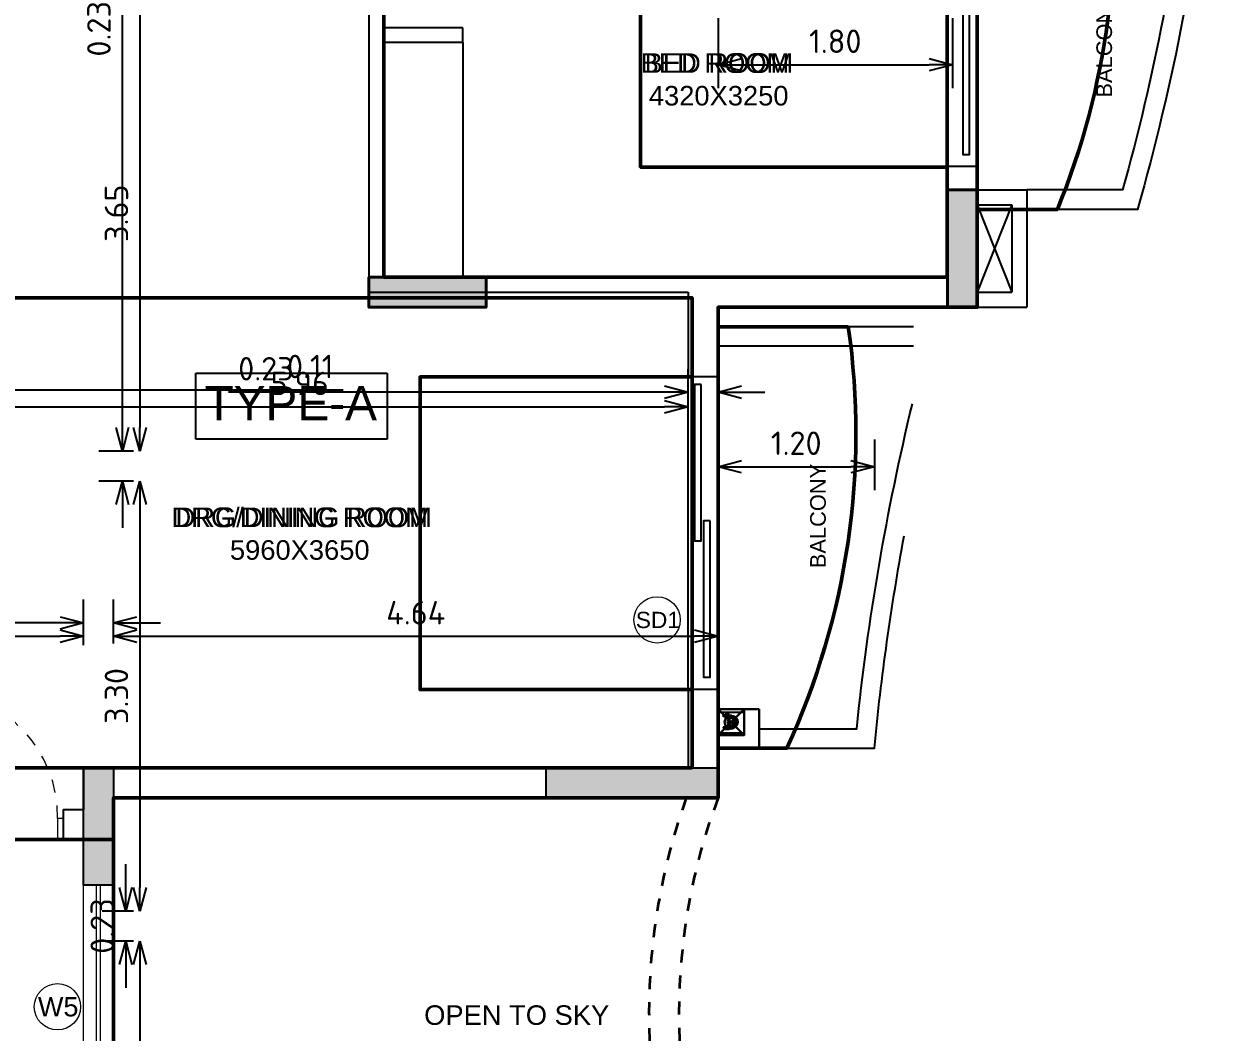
# Model space of a CAD drawing. Header units: inches. Extents: x 0 to 429, y 0 to 185.
# Drawn here: x 211.51 to 220.63, y 114.33 to 122.07 of the extents above; entities that cross this region are included whole.
import ezdxf
from ezdxf.enums import TextEntityAlignment as Align

# ---------------------------------------------------------------- set-up
doc = ezdxf.new("R2010")
doc.units = ezdxf.units.IN
doc.header["$MEASUREMENT"] = 0
doc.linetypes.add('Xr-4BHK-A-B-Ground-Sub$0$HIDDEN', pattern=[0.375, 0.25, -0.125])
doc.layers.get('DEFPOINTS').update_dxf_attribs({"lineweight": 18})
for name, color, linetype, lineweight in [('FLOOR-GROUND', 7, 'Continuous', 50), ('XR-4BHK-A-B-GROUND-SUB$0$CUTOUT', 6, 'Continuous', 30), ('XR-4BHK-A-B-GROUND-SUB$0$DOOR', 34, 'Continuous', 20), ('XR-4BHK-A-B-GROUND-SUB$0$LINE ABOVE', 6, 'Xr-4BHK-A-B-Ground-Sub$0$HIDDEN', 35), ('XR-4BHK-A-B-GROUND-SUB$0$PIPE', 30, 'Continuous', 30), ('XR-4BHK-A-B-GROUND-SUB$0$TOWER-COL', 1, 'Continuous', 40), ('XR-4BHK-A-B-GROUND-SUB$0$TOWER-COL-HATCH', 9, 'Continuous', 5), ('XR-4BHK-A-B-GROUND-SUB$0$WALL', 7, 'Continuous', 30), ('XR-4BHK-A-B-GROUND-SUB$0$WIN', 4, 'Continuous', 9), ('XR-4BHK-A-B-GROUND-SUB$0$WINDOW', 4, 'Continuous', 15)]:
    doc.layers.add(name, color=color, linetype=linetype, lineweight=lineweight)
doc.layers.add('XR-4BHK-A-B-GROUND-SUB$0$ELE', color=4, linetype='Continuous')
doc.layers.add('XR-4BHK-A-B-GROUND-SUB$0$STROM WATER', color=7, linetype='Continuous', lineweight=25, true_color=0x00001a)
doc.styles.add('Sanvi Common', font='isocpeur.ttf')
doc.styles.get("Standard").update_dxf_attribs({"font": 'arial.ttf'})
doc.styles.add('Xr-4BHK-A-B-Ground-Sub$0$$0$DIM', font='arial.ttf', dxfattribs={"height": 4})
doc.styles.add('Xr-4BHK-A-B-Ground-Sub$0$$1$Standard', font='arial.ttf')
doc.styles.add('Xr-4BHK-A-B-Ground-Sub$0$DIM', font='arial.ttf')
doc.dimstyles.new('Sanvi Common', dxfattribs={"dimtxt": 0.18, "dimasz": 0.18, "dimexe": 0.18, "dimexo": 0.0625, "dimgap": 0.09, "dimtad": 1, "dimzin": 0, "dimdsep": 46, "dimtxsty": 'Sanvi Common', "dimblk": 'OPEN30', "dimcen": 0.09, "dimclrd": 68, "dimclre": 68, "dimclrt": 40, "dimadec": 0, "dimazin": 0, "dimtfac": 1, "dimtofl": 0, "dimtmove": 0, "dimatfit": 3, "dimldrblk": 'OPEN30', "dimfxl": 1, "dimtolj": 1, "dimtzin": 0, "dimarcsym": 0})

# ---------------------------------------------------------------- blocks, each defined once
blk = doc.blocks.new('Xr-4BHK-A-B-Ground-Sub$0$d-750')
at = {"layer": 'XR-4BHK-A-B-GROUND-SUB$0$DOOR'}
for p, q in [((0, 718.7), (0, 750)), ((0, 750), (115, 750)), ((115, 718.7), (0, 718.7)), ((115, 750), (115, 718.7)), ((0, 0), (0, 31.2)), ((0, 31.2), (115, 31.2)), ((115, 31.2), (115, 0)), ((115, 0), (0, 0))]:
    blk.add_line(p, q, dxfattribs=at)
blk.add_lwpolyline([(73.9, 34.2), (811.3, 34.2), (811.3, 59.2), (73.9, 59.2)], close=True, dxfattribs=at)
at = {"layer": 'XR-4BHK-A-B-GROUND-SUB$0$DOOR', "color": 8, "linetype": 'Xr-4BHK-A-B-Ground-Sub$0$HIDDEN', "extrusion": (0, 0, -1)}
blk.add_ellipse((125, 31.2), major_axis=(218.4, 652.1), ratio=0.99874, start_param=-0.33813, end_param=1.207251, dxfattribs=at)
blk = doc.blocks.new('Xr-4BHK-A-B-Ground-Sub$0$RWP')
at = {"layer": 'XR-4BHK-A-B-GROUND-SUB$0$CUTOUT'}
for p, q in [((0, 200), (200, 0)), ((200, 200), (0, 0))]:
    blk.add_line(p, q, dxfattribs=at)
blk.add_lwpolyline([(0, 0), (200, 0), (200, 200), (0, 200)], close=True, dxfattribs=at)
at = {"layer": 'XR-4BHK-A-B-GROUND-SUB$0$ELE'}
for p, q in [((0, 200), (0, 0)), ((25, 200), (25, 0))]:
    blk.add_line(p, q, dxfattribs=at)
at = {"layer": 'XR-4BHK-A-B-GROUND-SUB$0$PIPE'}
blk.add_circle((100, 100), 50, dxfattribs=at)
at = {"layer": 'XR-4BHK-A-B-GROUND-SUB$0$WALL'}
for p, q in [((0, 315), (300.3, 315)), ((0, 200), (0, 315)), ((300.3, 0), (300.3, 315)), ((0, 200), (185.3, 200)), ((185.3, 0), (185.3, 200))]:
    blk.add_line(p, q, dxfattribs=at)
blk = doc.blocks.new('Xr-4BHK-A-B-Ground-Sub$0$core typ')
at = {"layer": 'XR-4BHK-A-B-GROUND-SUB$0$LINE ABOVE'}
for radius, start, end in [(4917.5, 160.395, 199.60516), (4687.5, 159.39031, 200.60969)]:
    blk.add_arc((16037.9, 7150.2), radius, start, end, dxfattribs=at)
at = {"layer": 'XR-4BHK-A-B-GROUND-SUB$0$WIN'}
for p, q in [((6880.4, 6170.5), (6880.4, 8129.5)), ((6910.4, 6170.5), (6910.4, 8129.5))]:
    blk.add_line(p, q, dxfattribs=at)
at = {"layer": 'XR-4BHK-A-B-GROUND-SUB$0$WINDOW'}
for p, q in [((6780.4, 6170.5), (6780.4, 8129.5)), ((7010.4, 6170.5), (7010.4, 8129.5))]:
    blk.add_line(p, q, dxfattribs=at)
blk = doc.blocks.new('Xr-4BHK-A-B-Ground-Sub$0$REV.CO.')
at = {"layer": 'XR-4BHK-A-B-GROUND-SUB$0$TOWER-COL-HATCH'}
for points in [[(447851.1, 9750.2), (447851.1, 10650.2), (447621.1, 10650.2), (447621.1, 9750.2)], [(452291.1, 9980.2), (451391.1, 9980.2), (451391.1, 9750.2), (452291.1, 9750.2)]]:
    blk.add_hatch(color=256, dxfattribs=at).paths.add_polyline_path(points)
at = {"layer": 'XR-4BHK-A-B-GROUND-SUB$0$TOWER-COL'}
for points in [[(447851.1, 10650.2), (447621.1, 10650.2), (447621.1, 9750.2), (447851.1, 9750.2)], [(451391.1, 9980.2), (451391.1, 9750.2), (452291.1, 9750.2), (452291.1, 9980.2)]]:
    blk.add_lwpolyline(points, close=True, dxfattribs=at)
blk = doc.blocks.new('Xr-4BHK-A-B-Ground-Sub$0$$0$DOOR NO')
at = {"lineweight": 0}
blk.add_circle((0, 0), 10, dxfattribs=at)
at = {"style": 'Xr-4BHK-A-B-Ground-Sub$0$$0$DIM'}
blk.add_attdef('X1', text='', height=9, dxfattribs=at).set_placement((0, 0), align=Align.MIDDLE_CENTER)
blk = doc.blocks.new('_Open30')
at = {"color": 0, "linetype": 'ByBlock', "lineweight": -2}
for p, q in [((-1, 0.268), (0, 0)), ((0, 0), (-1, -0.268)), ((0, 0), (-1, 0))]:
    blk.add_line(p, q, dxfattribs=at)
blk = doc.blocks.new('*D136')
at = {"color": 68, "lineweight": -2, "transparency": 16777216}
for p, q in [((214.0978, 122.4367), (212.223, 122.4367)), ((212.403, 122.2567), (212.403, 118.9667)), ((212.354, 118.7867), (212.223, 118.7867))]:
    blk.add_line(p, q, dxfattribs=at)
at = {"layer": 'DEFPOINTS', "color": 0, "transparency": 16777216}
for p in [(214.1603, 122.4367), (212.403, 118.7867), (212.4165, 118.7867)]:
    blk.add_point(p, dxfattribs=at)
at = {"color": 68, "lineweight": -2, "transparency": 16777216, "xscale": 0.18, "yscale": 0.18, "zscale": 0.18}
for p, rotation in [((212.403, 122.4367), 90), ((212.403, 118.7867), 270)]:
    blk.add_blockref('_Open30', p, dxfattribs=dict(at, rotation=rotation))
at = {"color": 40, "transparency": 16777216, "insert": (212.223, 120.6117), "char_height": 0.18, "attachment_point": 5, "rotation": 90, "style": 'Sanvi Common'}
blk.add_mtext('\\A1;3.65', dxfattribs=at)
blk = doc.blocks.new('*D137')
at = {"color": 68, "lineweight": -2, "transparency": 16777216}
for p, q in [((212.2682, 118.9667), (212.2682, 122.3147)), ((212.354, 118.7867), (212.0882, 118.7867)), ((212.354, 118.5567), (212.0882, 118.5567)), ((212.2682, 118.3767), (212.2682, 118.1967))]:
    blk.add_line(p, q, dxfattribs=at)
at = {"layer": 'DEFPOINTS', "color": 0, "transparency": 16777216}
for p in [(212.4165, 118.7867), (212.2682, 118.5567), (212.4165, 118.5567)]:
    blk.add_point(p, dxfattribs=at)
at = {"color": 68, "lineweight": -2, "transparency": 16777216, "xscale": 0.18, "yscale": 0.18, "zscale": 0.18}
for p, rotation in [((212.2682, 118.7867), 270), ((212.2682, 118.5567), 90)]:
    blk.add_blockref('_Open30', p, dxfattribs=dict(at, rotation=rotation))
at = {"color": 40, "transparency": 16777216, "insert": (212.0882, 122.0267), "char_height": 0.18, "attachment_point": 5, "rotation": 90, "style": 'Sanvi Common'}
blk.add_mtext('\\A1;0.23', dxfattribs=at)
blk = doc.blocks.new('*D138')
at = {"color": 68, "lineweight": -2, "transparency": 16777216}
for p, q in [((212.354, 118.5567), (212.223, 118.5567)), ((212.403, 118.3767), (212.403, 115.4365)), ((212.354, 115.2565), (212.223, 115.2565))]:
    blk.add_line(p, q, dxfattribs=at)
at = {"layer": 'DEFPOINTS', "color": 0, "transparency": 16777216}
for p in [(212.4165, 118.5567), (212.403, 115.2565), (212.4165, 115.2565)]:
    blk.add_point(p, dxfattribs=at)
at = {"color": 68, "lineweight": -2, "transparency": 16777216, "xscale": 0.18, "yscale": 0.18, "zscale": 0.18}
for p, rotation in [((212.403, 118.5567), 90), ((212.403, 115.2565), 270)]:
    blk.add_blockref('_Open30', p, dxfattribs=dict(at, rotation=rotation))
at = {"color": 40, "transparency": 16777216, "insert": (212.223, 116.9066), "char_height": 0.18, "attachment_point": 5, "rotation": 90, "style": 'Sanvi Common'}
blk.add_mtext('\\A1;3.30', dxfattribs=at)
blk = doc.blocks.new('*D139')
at = {"color": 68, "lineweight": -2, "transparency": 16777216}
for p, q in [((212.294, 115.4365), (212.294, 115.6165)), ((212.354, 115.2565), (212.114, 115.2565)), ((212.354, 115.0265), (212.114, 115.0265)), ((212.294, 114.8465), (212.294, 114.6665))]:
    blk.add_line(p, q, dxfattribs=at)
at = {"layer": 'DEFPOINTS', "color": 0, "transparency": 16777216}
for p in [(212.4165, 115.2565), (212.294, 115.0265), (212.4165, 115.0265)]:
    blk.add_point(p, dxfattribs=at)
at = {"color": 68, "lineweight": -2, "transparency": 16777216, "xscale": 0.18, "yscale": 0.18, "zscale": 0.18}
for p, rotation in [((212.294, 115.2565), 270), ((212.294, 115.0265), 90)]:
    blk.add_blockref('_Open30', p, dxfattribs=dict(at, rotation=rotation))
at = {"color": 40, "transparency": 16777216, "insert": (212.114, 115.1415), "char_height": 0.18, "attachment_point": 5, "rotation": 90, "style": 'Sanvi Common'}
blk.add_mtext('\\A1;0.23', dxfattribs=at)
blk = doc.blocks.new('*D143')
at = {"color": 68, "lineweight": -2, "transparency": 16777216}
for p, q in [((194.7503, 117.3208), (194.7503, 117.5459)), ((211.9703, 117.2967), (211.9703, 117.5459)), ((194.9303, 117.3659), (211.7903, 117.3659))]:
    blk.add_line(p, q, dxfattribs=at)
at = {"layer": 'DEFPOINTS', "color": 0, "transparency": 16777216}
for p in [(211.9703, 117.3659), (194.7503, 117.2583), (211.9703, 117.2342)]:
    blk.add_point(p, dxfattribs=at)
at = {"color": 68, "lineweight": -2, "transparency": 16777216, "xscale": 0.18, "yscale": 0.18, "zscale": 0.18, "rotation": 180}
blk.add_blockref('_Open30', (194.7503, 117.3659), dxfattribs=at)
at = {"color": 68, "lineweight": -2, "transparency": 16777216, "xscale": 0.18, "yscale": 0.18, "zscale": 0.18}
blk.add_blockref('_Open30', (211.9703, 117.3659), dxfattribs=at)
at = {"color": 40, "transparency": 16777216, "insert": (203.3603, 117.5459), "char_height": 0.18, "attachment_point": 5, "style": 'Sanvi Common'}
blk.add_mtext('\\A1;17.22', dxfattribs=at)
blk = doc.blocks.new('*D144')
at = {"color": 68, "lineweight": -2, "transparency": 16777216}
for p, q in [((211.9703, 117.2967), (211.9703, 117.6472)), ((212.2003, 117.3108), (212.2003, 117.6472)), ((211.7903, 117.4672), (208.4423, 117.4672)), ((212.3803, 117.4672), (212.5603, 117.4672))]:
    blk.add_line(p, q, dxfattribs=at)
at = {"layer": 'DEFPOINTS', "color": 0, "transparency": 16777216}
for p in [(212.2003, 117.4672), (211.9703, 117.2342), (212.2003, 117.2483)]:
    blk.add_point(p, dxfattribs=at)
at = {"color": 68, "lineweight": -2, "transparency": 16777216, "xscale": 0.18, "yscale": 0.18, "zscale": 0.18}
blk.add_blockref('_Open30', (211.9703, 117.4672), dxfattribs=at)
at = {"color": 68, "lineweight": -2, "transparency": 16777216, "xscale": 0.18, "yscale": 0.18, "zscale": 0.18, "rotation": 180}
blk.add_blockref('_Open30', (212.2003, 117.4672), dxfattribs=at)
at = {"color": 40, "transparency": 16777216, "insert": (208.7303, 117.6472), "char_height": 0.18, "attachment_point": 5, "style": 'Sanvi Common'}
blk.add_mtext('\\A1;0.23', dxfattribs=at)
blk = doc.blocks.new('*D145')
at = {"color": 68, "lineweight": -2, "transparency": 16777216}
for p, q in [((216.8403, 118.4942), (216.8403, 117.1859)), ((212.2003, 117.3108), (212.2003, 117.5459)), ((212.3803, 117.3659), (216.6603, 117.3659))]:
    blk.add_line(p, q, dxfattribs=at)
at = {"layer": 'DEFPOINTS', "color": 0, "transparency": 16777216}
for p in [(216.8403, 118.5567), (216.8403, 117.3659), (212.2003, 117.2483)]:
    blk.add_point(p, dxfattribs=at)
at = {"color": 68, "lineweight": -2, "transparency": 16777216, "xscale": 0.18, "yscale": 0.18, "zscale": 0.18, "rotation": 180}
blk.add_blockref('_Open30', (212.2003, 117.3659), dxfattribs=at)
at = {"color": 68, "lineweight": -2, "transparency": 16777216, "xscale": 0.18, "yscale": 0.18, "zscale": 0.18}
blk.add_blockref('_Open30', (216.8403, 117.3659), dxfattribs=at)
at = {"color": 40, "transparency": 16777216, "insert": (214.5203, 117.5459), "char_height": 0.18, "attachment_point": 5, "style": 'Sanvi Common'}
blk.add_mtext('\\A1;4.64', dxfattribs=at)
blk = doc.blocks.new('*D37')
at = {"color": 68, "lineweight": -2, "transparency": 16777216}
for p, q in [((210.5353, 119.1882), (210.5353, 119.4355)), ((210.6503, 119.1882), (210.6503, 119.4355)), ((210.3553, 119.2555), (210.1753, 119.2555)), ((210.8303, 119.2555), (213.9623, 119.2555))]:
    blk.add_line(p, q, dxfattribs=at)
at = {"layer": 'DEFPOINTS', "color": 0, "transparency": 16777216}
for p in [(210.6503, 119.2555), (210.5353, 119.1257), (210.6503, 119.1257)]:
    blk.add_point(p, dxfattribs=at)
at = {"color": 68, "lineweight": -2, "transparency": 16777216, "xscale": 0.18, "yscale": 0.18, "zscale": 0.18}
blk.add_blockref('_Open30', (210.5353, 119.2555), dxfattribs=at)
at = {"color": 68, "lineweight": -2, "transparency": 16777216, "xscale": 0.18, "yscale": 0.18, "zscale": 0.18, "rotation": 180}
blk.add_blockref('_Open30', (210.6503, 119.2555), dxfattribs=at)
at = {"color": 40, "transparency": 16777216, "insert": (213.7103, 119.4355), "char_height": 0.18, "attachment_point": 5, "style": 'Sanvi Common'}
blk.add_mtext('\\A1;0.11', dxfattribs=at)
blk = doc.blocks.new('*D38')
at = {"color": 68, "lineweight": -2, "transparency": 16777216}
for p, q in [((216.6103, 119.1882), (216.6103, 119.3057)), ((210.8303, 119.1257), (216.4303, 119.1257)), ((210.6503, 119.0632), (210.6503, 118.9457))]:
    blk.add_line(p, q, dxfattribs=at)
at = {"layer": 'DEFPOINTS', "color": 0, "transparency": 16777216}
for p in [(210.6503, 119.1257), (216.6103, 119.1257), (216.6103, 119.1257)]:
    blk.add_point(p, dxfattribs=at)
at = {"color": 68, "lineweight": -2, "transparency": 16777216, "xscale": 0.18, "yscale": 0.18, "zscale": 0.18, "rotation": 180}
blk.add_blockref('_Open30', (210.6503, 119.1257), dxfattribs=at)
at = {"color": 68, "lineweight": -2, "transparency": 16777216, "xscale": 0.18, "yscale": 0.18, "zscale": 0.18}
blk.add_blockref('_Open30', (216.6103, 119.1257), dxfattribs=at)
at = {"color": 40, "transparency": 16777216, "insert": (213.6303, 119.3057), "char_height": 0.18, "attachment_point": 5, "style": 'Sanvi Common'}
blk.add_mtext('\\A1;5.96', dxfattribs=at)
blk = doc.blocks.new('*D39')
at = {"color": 68, "lineweight": -2, "transparency": 16777216}
for p, q in [((216.6103, 119.1882), (216.6103, 119.4181)), ((216.8403, 119.1882), (216.8403, 119.4181)), ((216.4303, 119.2381), (213.0823, 119.2381)), ((217.0203, 119.2381), (217.2003, 119.2381))]:
    blk.add_line(p, q, dxfattribs=at)
at = {"layer": 'DEFPOINTS', "color": 0, "transparency": 16777216}
for p in [(216.8403, 119.2381), (216.6103, 119.1257), (216.8403, 119.1257)]:
    blk.add_point(p, dxfattribs=at)
at = {"color": 68, "lineweight": -2, "transparency": 16777216, "xscale": 0.18, "yscale": 0.18, "zscale": 0.18}
blk.add_blockref('_Open30', (216.6103, 119.2381), dxfattribs=at)
at = {"color": 68, "lineweight": -2, "transparency": 16777216, "xscale": 0.18, "yscale": 0.18, "zscale": 0.18, "rotation": 180}
blk.add_blockref('_Open30', (216.8403, 119.2381), dxfattribs=at)
at = {"color": 40, "transparency": 16777216, "insert": (213.3703, 119.4181), "char_height": 0.18, "attachment_point": 5, "style": 'Sanvi Common'}
blk.add_mtext('\\A1;0.23', dxfattribs=at)
blk = doc.blocks.new('*D66')
at = {"color": 68, "lineweight": -2, "transparency": 16777216}
for p, q in [((216.8403, 118.8744), (216.8403, 118.4866)), ((218.0405, 118.8744), (218.0405, 118.4866)), ((217.0203, 118.6666), (217.8605, 118.6666))]:
    blk.add_line(p, q, dxfattribs=at)
at = {"layer": 'DEFPOINTS', "color": 0, "transparency": 16777216}
for p in [(216.8403, 118.9369), (218.0405, 118.9369), (218.0405, 118.6666)]:
    blk.add_point(p, dxfattribs=at)
at = {"color": 68, "lineweight": -2, "transparency": 16777216, "xscale": 0.18, "yscale": 0.18, "zscale": 0.18, "rotation": 180}
blk.add_blockref('_Open30', (216.8403, 118.6666), dxfattribs=at)
at = {"color": 68, "lineweight": -2, "transparency": 16777216, "xscale": 0.18, "yscale": 0.18, "zscale": 0.18}
blk.add_blockref('_Open30', (218.0405, 118.6666), dxfattribs=at)
at = {"color": 40, "transparency": 16777216, "insert": (217.4404, 118.8466), "char_height": 0.18, "attachment_point": 5, "style": 'Sanvi Common'}
blk.add_mtext('\\A1;1.20', dxfattribs=at)
blk = doc.blocks.new('*D67')
at = {"color": 68, "lineweight": -2, "transparency": 16777216}
for p, q in [((216.8403, 122.1094), (216.8403, 121.5714)), ((218.6403, 122.1094), (218.6403, 121.5714)), ((217.0203, 121.7514), (218.4603, 121.7514))]:
    blk.add_line(p, q, dxfattribs=at)
at = {"layer": 'DEFPOINTS', "color": 0, "transparency": 16777216}
for p in [(216.8403, 122.1719), (218.6403, 122.1719), (218.6403, 121.7514)]:
    blk.add_point(p, dxfattribs=at)
at = {"color": 68, "lineweight": -2, "transparency": 16777216, "xscale": 0.18, "yscale": 0.18, "zscale": 0.18, "rotation": 180}
blk.add_blockref('_Open30', (216.8403, 121.7514), dxfattribs=at)
at = {"color": 68, "lineweight": -2, "transparency": 16777216, "xscale": 0.18, "yscale": 0.18, "zscale": 0.18}
blk.add_blockref('_Open30', (218.6403, 121.7514), dxfattribs=at)
at = {"color": 40, "transparency": 16777216, "insert": (217.7403, 121.9314), "char_height": 0.18, "attachment_point": 5, "style": 'Sanvi Common'}
blk.add_mtext('\\A1;1.80', dxfattribs=at)
blk = doc.blocks.new('*D96')
at = {"color": 68, "lineweight": -2, "transparency": 16777216}
for p, q in [((212.354, 115.0265), (212.223, 115.0265)), ((212.403, 114.8465), (212.403, 102.9813)), ((213.5428, 102.8013), (212.223, 102.8013))]:
    blk.add_line(p, q, dxfattribs=at)
at = {"layer": 'DEFPOINTS', "color": 0, "transparency": 16777216}
for p in [(212.4165, 115.0265), (212.403, 102.8013), (213.6053, 102.8013)]:
    blk.add_point(p, dxfattribs=at)
at = {"color": 68, "lineweight": -2, "transparency": 16777216, "xscale": 0.18, "yscale": 0.18, "zscale": 0.18}
for p, rotation in [((212.403, 115.0265), 90), ((212.403, 102.8013), 270)]:
    blk.add_blockref('_Open30', p, dxfattribs=dict(at, rotation=rotation))
at = {"color": 40, "transparency": 16777216, "insert": (212.223, 108.9139), "char_height": 0.18, "attachment_point": 5, "rotation": 90, "style": 'Sanvi Common'}
blk.add_mtext('\\A1;12.23', dxfattribs=at)
blk = doc.blocks.new('Xr-4BHK-A-B-Ground-Sub$0$CI50')
at = {"ltscale": 100}
for p, q in [((-53.2, 2), (-53.2, 13.5)), ((-48.3, 35), (-48.3, 13.5)), ((-48.3, 2), (-48.3, -2)), ((-40.3, 35), (-40.3, 13.5)), ((-40.3, 2), (-40.3, -2)), ((-35.4, 2), (-35.4, 13.5)), ((35.4, 2), (35.4, 13.5)), ((40.3, 35), (40.3, 13.5)), ((40.3, 2), (40.3, -2)), ((48.3, 35), (48.3, 13.5)), ((48.3, 2), (48.3, -2)), ((53.2, 2), (53.2, 13.5)), ((-53.2, -13.5), (-53.2, -2)), ((-48.3, -13.5), (-48.3, -30.6)), ((-48.3, -14.8), (-48.3, -30.6)), ((-40.3, -30.6), (-48.3, -30.6)), ((-40.3, -13.5), (-40.3, -30.6)), ((-40.3, -14.8), (-40.3, -30.6)), ((-35.4, -13.5), (-35.4, -2)), ((35.4, -13.5), (35.4, -2)), ((40.3, -13.5), (40.3, -30.6)), ((40.3, -14.8), (40.3, -30.6)), ((40.3, -30.6), (48.3, -30.6)), ((48.3, -13.5), (48.3, -30.6)), ((48.3, -14.8), (48.3, -30.6)), ((53.2, -13.5), (53.2, -2))]:
    blk.add_line(p, q, dxfattribs=at)
for points in [[(-57.9, 2), (-30.9, 2), (-30.9, 13.5), (-57.9, 13.5)], [(57.9, 2), (30.9, 2), (30.9, 13.5), (57.9, 13.5)], [(-57.9, -13.5), (-30.9, -13.5), (-30.9, -2), (-57.9, -2)], [(57.9, -13.5), (30.9, -13.5), (30.9, -2), (57.9, -2)]]:
    blk.add_lwpolyline(points, close=True, dxfattribs=at)
for radius in [35, 25]:
    blk.add_circle((0, 35), radius, dxfattribs=at)
for centre, radius, start, end in [((0, 35), 48.3, 0, 180), ((0, 35), 40.3, 360, 180), ((6.9, 47.5), 14.3, 119.0199, 240.9801), ((-6.9, 22.5), 14.3, 299.0199, 60.9801)]:
    blk.add_arc(centre, radius, start, end, dxfattribs=at)
blk = doc.blocks.new('Xr-4BHK-A-B-Ground-Sub$0$A$C2521575D')
at = {"layer": 'XR-4BHK-A-B-GROUND-SUB$0$STROM WATER', "xscale": -1, "rotation": 270}
blk.add_blockref('Xr-4BHK-A-B-Ground-Sub$0$CI50', (30183, 18417.6), dxfattribs=at)

msp = doc.modelspace()

# ---------------------------------------------------------------- hatches: boundary and pattern name
for points in [[(212.2007, 115.4549), (211.9707, 115.4549), (211.9707, 116.3554), (212.2007, 116.3554)], [(216.8403, 116.3554), (216.8403, 116.1254), (215.5203, 116.1254), (215.5203, 116.3554)]]:
    msp.add_hatch(color=256).paths.add_polyline_path(points)

# ---------------------------------------------------------------- linework, layer by layer
for p, q in [((214.1603, 123.4856), (214.1603, 120.0056)), ((214.2753, 123.3706), (214.2753, 122.0356)), ((218.6002, 120.9706), (218.6002, 123.3657)), ((218.8303, 120.9706), (218.8303, 123.3706)), ((214.8813, 122.0356), (214.2753, 122.0356)), ((214.8813, 121.9206), (214.8813, 122.0356)), ((214.2753, 121.9206), (214.2753, 120.1206)), ((214.8813, 121.9206), (214.2753, 121.9206)), ((214.8813, 121.9206), (214.8813, 120.1206)), ((218.8303, 120.9706), (218.6003, 120.9706)), ((218.6003, 120.9706), (218.6003, 120.1206)), ((218.8303, 120.7906), (218.8303, 120.9706)), ((218.8303, 120.7906), (219.2103, 120.7906)), ((219.2103, 120.7906), (219.2103, 119.8906)), ((218.8303, 120.6756), (219.0953, 120.6756)), ((218.8303, 120.6756), (219.0953, 120.0056)), ((219.0953, 120.6756), (218.8303, 120.0056)), ((219.0953, 120.6756), (219.0953, 120.0056)), ((214.2753, 120.1206), (218.6003, 120.1206)), ((214.1603, 120.0056), (216.6103, 120.0056)), ((216.6103, 120.0057), (216.6103, 119.3556)), ((216.6103, 120.0057), (216.6103, 120.0056)), ((218.8303, 120.0056), (219.0953, 120.0056)), ((216.8403, 119.8906), (216.8403, 119.3556)), ((216.8403, 119.8906), (219.2103, 119.8906)), ((212.833, 119.3845), (214.3013, 119.3845)), ((212.833, 118.8785), (212.833, 119.3845)), ((214.3013, 119.3845), (214.3013, 118.8785)), ((216.8403, 119.3556), (216.6103, 119.3556)), ((216.6103, 116.9556), (216.6103, 119.3556)), ((216.8403, 116.9556), (216.8403, 119.3556)), ((214.3013, 118.8785), (212.833, 118.8785)), ((216.6103, 116.9556), (216.6103, 116.3556)), ((216.8403, 116.9556), (216.6103, 116.9556)), ((216.8403, 116.9556), (216.8403, 116.6204)), ((216.8403, 116.5054), (216.8403, 116.1256)), ((211.9707, 116.3556), (211.9707, 116.0356)), ((211.9707, 116.3556), (216.6103, 116.3556)), ((212.2007, 116.1256), (212.2007, 115.8056)), ((212.2007, 116.1256), (216.8403, 116.1256)), ((211.8153, 116.0356), (211.9707, 116.0356)), ((211.8153, 116.0356), (211.8153, 115.8056)), ((211.8153, 115.8056), (211.9707, 115.8056)), ((212.2007, 115.8056), (211.9707, 115.8056))]:
    msp.add_line(p, q)
for points in [[(219.4303, 123.6006), (220.6258, 123.6006, -0.044618), (220.0593, 120.6406), (219.2103, 120.6406)], [(219.4303, 123.4506), (220.4592, 123.4506, -0.040452), (219.9457, 120.7906), (219.2103, 120.7906)], [(217.1552, 116.6556), (217.9046, 116.6556, -0.033512), (218.3316, 119.1484, -0.033512)], [(217.1552, 116.5056), (218.0405, 116.5056, -0.02198), (218.2692, 118.1364, -0.02198)]]:
    msp.add_lwpolyline(points, format="xyb")
for points in [[(218.7695, 122.262), (218.7195, 122.262), (218.7195, 121.062), (218.7695, 121.062)], [(216.7103, 119.2979), (216.6603, 119.2979), (216.6603, 118.0979), (216.7103, 118.0979)], [(216.7795, 118.252), (216.7295, 118.252), (216.7295, 117.052), (216.7795, 117.052)], [(211.9707, 116.3554), (212.2007, 116.3554), (212.2007, 115.4549), (211.9707, 115.4549)], [(216.8403, 116.3554), (216.8403, 116.1254), (215.5203, 116.1254), (215.5203, 116.3554)]]:
    msp.add_lwpolyline(points, close=True)
for points in [[(218.3403, 119.7406), (216.8403, 119.7406)], [(218.34, 119.5906), (216.8403, 119.5906)]]:
    msp.add_lwpolyline(points)
at = {"layer": 'FLOOR-GROUND', "color": 26}
msp.add_line((212.8794, 119.9631), (211.9627, 119.9631), dxfattribs=at)
at = {"layer": 'FLOOR-GROUND', "color": 230}
msp.add_lwpolyline([(206.2553, 123.5604), (206.2553, 121.8654), (206.8553, 121.8654), (206.8939, 118.9123), (207.6853, 118.9225), (208.5853, 118.9224), (208.5853, 117.3604), (207.5753, 117.3599), (207.5753, 115.8052), (212.2007, 115.8052), (212.2007, 116.1254), (216.8403, 116.1254), (216.8403, 119.8904), (218.8303, 119.8904), (218.8303, 124.9804)], dxfattribs=at)
at = {"layer": 'FLOOR-GROUND', "color": 181}
msp.add_lwpolyline([(212.2007, 112.8254), (212.2007, 116.1256), (216.8403, 116.1254), (216.8403, 119.8906), (218.8303, 119.8906), (218.8303, 124.9806)], dxfattribs=at)
at = {"layer": 'FLOOR-GROUND', "color": 35}
for points in [[(219.8303, 123.6006), (218.8303, 123.6006), (218.8303, 120.6406), (219.4448, 120.6406, 0.130749)], [(217.8403, 119.7406), (216.8403, 119.7406), (216.8403, 116.5056), (217.3683, 116.5056, 0.144395)]]:
    msp.add_lwpolyline(points, format="xyb", close=True, dxfattribs=at)
at = {"layer": 'FLOOR-GROUND', "color": 150}
for points in [[(214.2753, 120.1206), (218.6002, 120.1206), (218.6002, 123.3657), (214.2753, 123.3657)], [(216.641, 116.3556), (210.681, 116.3556), (210.681, 119.9631), (216.641, 119.9631)]]:
    msp.add_lwpolyline(points, close=True, dxfattribs=at)
at = {"layer": 'FLOOR-GROUND', "color": 103}
for points in [[(218.6002, 120.9657), (216.2455, 120.9657), (216.2455, 123.3657), (218.6002, 123.3657)], [(216.641, 116.9556), (214.5536, 116.9556), (214.5536, 119.3556), (216.641, 119.3556)]]:
    msp.add_lwpolyline(points, close=True, dxfattribs=at)

# ---------------------------------------------------------------- block references
at = {"xscale": 0.001, "yscale": 0.001, "zscale": 0.001}
for name, p in [('Xr-4BHK-A-B-Ground-Sub$0$A$C2521575D', (186.7264, 98.291)), ('Xr-4BHK-A-B-Ground-Sub$0$core typ', (205.1898, 107.3252))]:
    msp.add_blockref(name, p, dxfattribs=at)
at = {"extrusion": (0, 0, -1), "xscale": 0.001, "yscale": 0.001, "zscale": -0.001}
msp.add_blockref('Xr-4BHK-A-B-Ground-Sub$0$REV.CO.', (-666.4514, 110.1404), dxfattribs=at)
ref = msp.add_blockref('Xr-4BHK-A-B-Ground-Sub$0$$0$DOOR NO', (216.3727, 117.4905), dxfattribs=dict(xscale=0.01778, yscale=0.01778, zscale=0.01778))
ref.add_attrib('X1', 'SD1', dxfattribs={"height": 0.125, "style": 'Xr-4BHK-A-B-Ground-Sub$0$$1$Standard'}).set_placement((216.3787, 117.4905), align=Align.MIDDLE_CENTER)
for name, p, xscale, yscale, zscale, rotation in [('Xr-4BHK-A-B-Ground-Sub$0$d-750', (210.7653, 115.8056), -0.001400000000008731, 0.001400000000008731, 0.001400000000008731, 270.000000052408), ('Xr-4BHK-A-B-Ground-Sub$0$RWP', (216.8402, 116.8058), 0.001, 0.001, 0.001, 270)]:
    msp.add_blockref(name, p, dxfattribs=dict(xscale=xscale, yscale=yscale, zscale=zscale, rotation=rotation))
ref = msp.add_blockref('Xr-4BHK-A-B-Ground-Sub$0$$0$DOOR NO', (211.77, 114.5221), dxfattribs=dict(xscale=0.01778, yscale=0.01778, zscale=0.01778))
ref.add_attrib('X1', 'W5', dxfattribs={"height": 0.14817, "style": 'Xr-4BHK-A-B-Ground-Sub$0$$1$Standard'}).set_placement((211.7759, 114.5221), align=Align.MIDDLE_CENTER)

# ---------------------------------------------------------------- texts
at = {"style": 'Xr-4BHK-A-B-Ground-Sub$0$DIM'}
for p in [(219.864, 121.4991), (217.6673, 117.8875)]:
    msp.add_text('BALCONY', height=0.12, rotation=90, dxfattribs=at).set_placement(p)
for s, p in [('BED ROOM', (216.2463, 121.6891)), ('4320X3250', (216.3093, 121.4385)), ('DRG/DINING ROOM', (212.6456, 118.203)), ('5960X3650', (213.094, 117.9524)), ('OPEN TO SKY', (214.5847, 114.3831))]:
    msp.add_text(s, height=0.15, dxfattribs=at).set_placement(p)
msp.add_text('TYPE-A', height=0.2625).set_placement((212.8985, 119.0228))
at = {"layer": 'FLOOR-GROUND', "color": 150, "style": 'Xr-4BHK-A-B-Ground-Sub$0$DIM'}
for s, p in [('BED ROOM', (216.2771, 121.6891)), ('DRG/DINING ROOM', (212.6764, 118.203))]:
    msp.add_text(s, height=0.15, dxfattribs=at).set_placement(p)

# ---------------------------------------------------------------- dimensions: what is measured, and where the dimension line sits
at = {"color": 2}
for base, p1, p2, picture, middle in [((212.403, 118.7867), (214.1603, 122.4367), (212.4165, 118.7867), '*D136', (212.223, 120.6117)), ((212.403, 115.2565), (212.4165, 118.5567), (212.4165, 115.2565), '*D138', (212.223, 116.9066)), ((212.403, 102.8013), (212.4165, 115.0265), (213.6053, 102.8013), '*D96', (212.223, 108.9139))]:
    dim = msp.add_linear_dim(base=base, p1=p1, p2=p2, angle=90, dimstyle='Sanvi Common', dxfattribs=at)
    dim.commit()
    dim.dimension.update_dxf_attribs({"geometry": picture, "text_midpoint": middle})
for base, p1, p2, picture, middle in [((212.2682, 118.5567), (212.4165, 118.7867), (212.4165, 118.5567), '*D137', (212.2682, 122.0267)), ((212.294, 115.0265), (212.4165, 115.2565), (212.4165, 115.0265), '*D139', (212.294, 115.1415))]:
    dim = msp.add_linear_dim(base=base, p1=p1, p2=p2, angle=90, dimstyle='Sanvi Common', dxfattribs=at)
    dim.commit()
    dim.dimension.update_dxf_attribs({"geometry": picture, "text_midpoint": middle, "dimtype": 160})
for base, p1, p2, picture, middle in [((218.6403, 121.7514), (216.8403, 122.1719), (218.6403, 122.1719), '*D67', (217.7403, 121.9314)), ((216.6103, 119.1257), (210.6503, 119.1257), (216.6103, 119.1257), '*D38', (213.6303, 119.3057)), ((218.0405, 118.6666), (216.8403, 118.9369), (218.0405, 118.9369), '*D66', (217.4404, 118.8466)), ((216.8403, 117.3659), (212.2003, 117.2483), (216.8403, 118.5567), '*D145', (214.5203, 117.5459)), ((211.9703, 117.3659), (194.7503, 117.2583), (211.9703, 117.2342), '*D143', (203.3603, 117.5459))]:
    dim = msp.add_linear_dim(base=base, p1=p1, p2=p2, dimstyle='Sanvi Common', dxfattribs=at)
    dim.commit()
    dim.dimension.update_dxf_attribs({"geometry": picture, "text_midpoint": middle})
for base, p1, p2, picture, middle in [((210.65025128, 119.25552768), (210.5352513, 119.12571818), (210.65025128, 119.12571854), '*D37', (213.71025128, 119.25552768)), ((216.8403, 119.2381), (216.6103, 119.1257), (216.8403, 119.1257), '*D39', (213.3703, 119.2381)), ((212.2003, 117.4672), (211.9703, 117.2342), (212.2003, 117.2483), '*D144', (208.7303, 117.4672))]:
    dim = msp.add_linear_dim(base=base, p1=p1, p2=p2, dimstyle='Sanvi Common', dxfattribs=at)
    dim.commit()
    dim.dimension.update_dxf_attribs({"geometry": picture, "text_midpoint": middle, "dimtype": 160})

doc.saveas('drawing.dxf')
